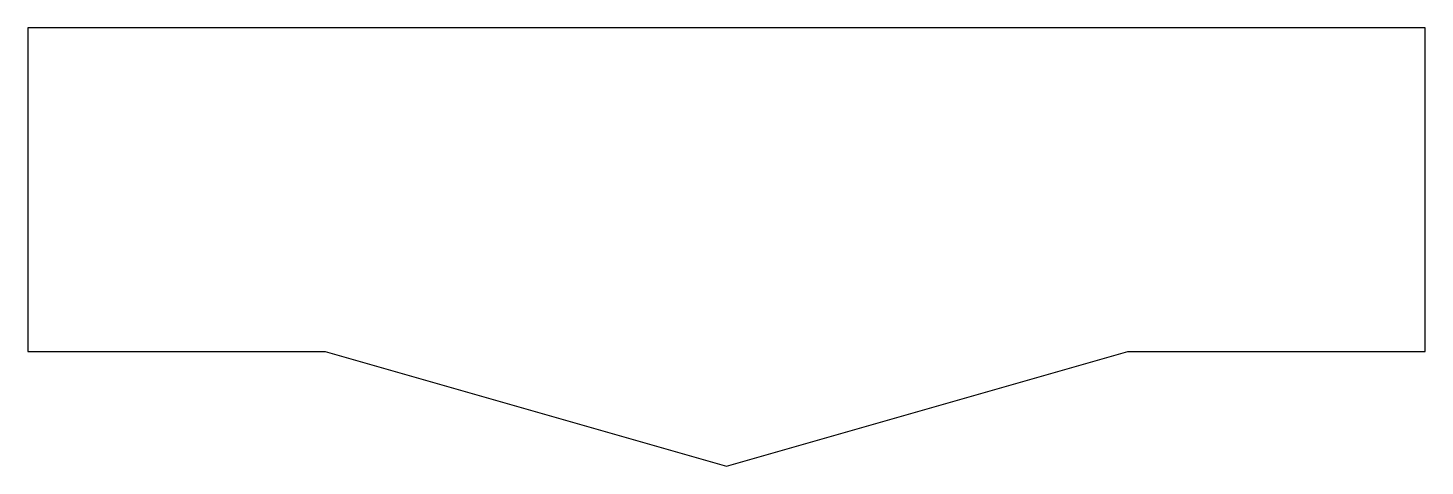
# Model space of a CAD drawing. Header units: metres. Extents: x -47.6 to 47.6, y -18.8 to 11.
import ezdxf

# ---------------------------------------------------------------- set-up
doc = ezdxf.new("R2010")
doc.units = ezdxf.units.M

msp = doc.modelspace()

# ---------------------------------------------------------------- linework, layer by layer
for p, q in [((47.6, 11.025), (-47.6, 11.025)), ((-47.6, 11.025), (-47.6, -11.025)), ((47.6, -11.025), (47.6, 11.025)), ((-47.6, -11.025), (-27.3502, -11.025)), ((-27.3502, -11.025), (0, -18.8436)), ((0, -18.8436), (27.3502, -11.025)), ((27.3502, -11.025), (47.6, -11.025))]:
    msp.add_line(p, q)

doc.saveas('drawing.dxf')
